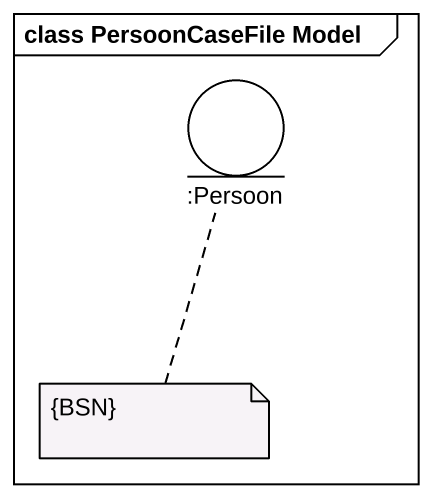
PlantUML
@startuml
mainframe class PersoonCaseFile Model
entity ":Persoon" as Persoon
note bottom of Persoon : {BSN}
@enduml
